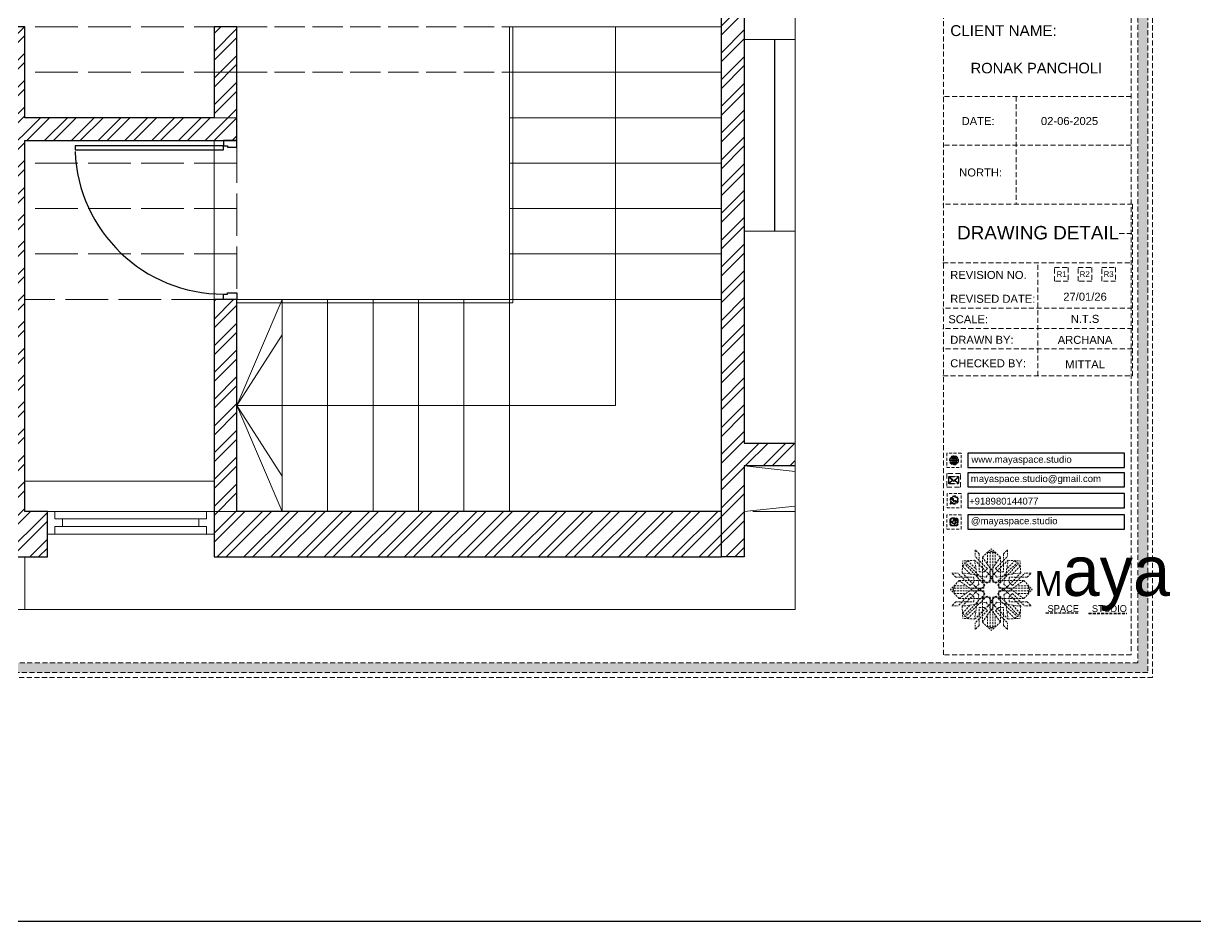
# Model space of a CAD drawing. Header units: millimetres. Extents: x 35877 to 3066687, y -650199 to -40525.
# Drawn here: x 147706.7 to 147938.9, y -179366.6 to -179188.7 of the extents above; entities that cross this region are included whole.
import ezdxf
from ezdxf.enums import TextEntityAlignment as Align

# ---------------------------------------------------------------- set-up
doc = ezdxf.new("R2010")
doc.units = ezdxf.units.MM
doc.header["$MEASUREMENT"] = 0
for name, pattern in [('ACAD_ISO02W100', [15, 12, -3]), ('ACAD_ISO04W100', [30, 24, -3, 0, -3]), ('DASHEDX2', [1.5, 1, -0.5])]:
    doc.linetypes.add(name, pattern=pattern)
for name, color, linetype in [('AR DOOR', 40, 'Continuous'), ('AR ELE-5', 134, 'Continuous'), ('AR HATCH-7', 7, 'Continuous')]:
    doc.layers.add(name, color=color, linetype=linetype)
for name, color, linetype, lineweight in [('dim05', 1, 'Continuous', 13), ('Dimension', 10, 'DASHEDX2', 20), ('FURNITURE', 32, 'Continuous', 9), ('GROUND FLOOR', 7, 'Continuous', 9), ('GROUND FLOOR  ( PLINE )', 251, 'Continuous', 30), ('GROUND FLOOR ( DW_RAIL )', 7, 'Continuous', 9), ('GROUND FLOOR ( STAIR )', 251, 'Continuous', 9), ('Labelling', 1, 'Continuous', 25), ('NAME PLATE', 7, 'Continuous', 25)]:
    doc.layers.add(name, color=color, linetype=linetype, lineweight=lineweight)
doc.styles.add('Arial', font='arial.ttf')
doc.styles.get("Standard").update_dxf_attribs({"font": 'arial.ttf', "height": 6})

# ---------------------------------------------------------------- blocks, each defined once
blk = doc.blocks.new('*U18')
for points in [[(0, 0), (0, 1120), (-30, 1120), (-30, 0)], [(40, 0), (0, 0), (0, -30), (-10, -30), (-10, -100), (40, -100)], [(-1160, 0), (-1120, 0), (-1120, -30), (-1110, -30), (-1110, -100), (-1160, -100)]]:
    blk.add_lwpolyline(points, close=True)
at = {"layer": 'AR ELE-5', "linetype": 'ByBlock', "ltscale": 15}
blk.add_arc((1.6, -0.7), 1121.6, 92.37301, 179.96526, dxfattribs=at)
blk = doc.blocks.new('FSFSF')
at = {"color": 42, "lineweight": 5, "true_color": 0xe0ac11}
for p, q in [((28600.03, 143.51), (28600.03, 140.16)), ((28602.15, 141.41), (28600.03, 143.51)), ((28603.86, 139.69), (28608.58, 144.08)), ((28607.9, 142.22), (28606.58, 142.22)), ((28606.58, 142.22), (28606.58, 135.84)), ((28607.9, 142.22), (28608.58, 142.85)), ((28607.9, 142.22), (28607.9, 126.58)), ((28613.31, 139.69), (28608.58, 144.08)), ((28609.27, 142.22), (28608.59, 142.85)), ((28609.27, 142.22), (28609.27, 126.58)), ((28609.27, 142.22), (28610.59, 142.22)), ((28610.59, 142.22), (28610.59, 135.84)), ((28615.02, 141.41), (28617.14, 143.51)), ((28617.14, 143.51), (28617.14, 140.16)), ((28593.19, 131.45), (28593.54, 137.71)), ((28593.39, 135), (28594.56, 136.12)), ((28599.8, 138.06), (28593.54, 137.71)), ((28595.12, 136.69), (28594.53, 136.69)), ((28594.56, 136.12), (28594.56, 136.71)), ((28605.17, 124.98), (28594.56, 136.12)), ((28596.24, 137.86), (28595.12, 136.69)), ((28606.27, 126.08), (28595.12, 136.69)), ((28596.24, 137.86), (28600.47, 133.65)), ((28601.03, 130), (28599.8, 138.06)), ((28599.8, 138.05), (28608.58, 129.56)), ((28606.47, 133.76), (28600.03, 140.16)), ((28602.15, 141.41), (28602.15, 131.95)), ((28603.86, 126.58), (28603.86, 139.69)), ((28603.86, 139.69), (28608.58, 133.02)), ((28613.31, 139.69), (28608.59, 133.02)), ((28617.37, 138.05), (28608.59, 129.56)), ((28610.7, 133.76), (28617.14, 140.16)), ((28610.9, 126.08), (28622.05, 136.69)), ((28612.02, 124.98), (28622.62, 136.12)), ((28613.31, 126.58), (28613.31, 139.69)), ((28615.02, 141.41), (28615.02, 131.95)), ((28616.14, 130), (28617.37, 138.06)), ((28620.93, 137.86), (28616.7, 133.65)), ((28617.37, 138.06), (28623.63, 137.71)), ((28620.93, 137.86), (28622.05, 136.69)), ((28622.05, 136.69), (28622.64, 136.69)), ((28622.62, 136.12), (28622.62, 136.71)), ((28623.8, 135), (28622.62, 136.12)), ((28624, 131.45), (28623.65, 137.71)), ((28587.73, 131.22), (28591.08, 131.22)), ((28589.84, 129.1), (28587.73, 131.22)), ((28597.49, 124.78), (28591.08, 131.22)), ((28593.19, 131.45), (28601.69, 122.67)), ((28601.25, 130.22), (28593.19, 131.45)), ((28593.39, 135), (28597.6, 130.78)), ((28605.86, 129.18), (28601.03, 130)), ((28602.07, 125.39), (28601.25, 130.22)), ((28604.75, 131.95), (28602.15, 131.95)), ((28606.47, 133.76), (28604.75, 131.95)), ((28605.86, 129.18), (28608.58, 133.02)), ((28607.9, 128.92), (28608.58, 129.56)), ((28611.31, 129.18), (28608.59, 133.02)), ((28609.27, 128.92), (28608.59, 129.56)), ((28610.7, 133.76), (28612.42, 131.95)), ((28611.31, 129.18), (28616.14, 130)), ((28612.42, 131.95), (28615.02, 131.95)), ((28615.12, 125.39), (28615.94, 130.22)), ((28623.99, 131.45), (28615.5, 122.67)), ((28615.94, 130.22), (28624, 131.45)), ((28623.8, 135), (28619.59, 130.78)), ((28619.7, 124.78), (28626.1, 131.22)), ((28629.45, 131.22), (28626.1, 131.22)), ((28627.34, 129.1), (28629.45, 131.22)), ((28591.56, 127.39), (28587.17, 122.66)), ((28589.03, 123.35), (28588.4, 122.67)), ((28589.03, 123.35), (28589.03, 124.67)), ((28589.03, 124.67), (28595.4, 124.67)), ((28589.03, 123.35), (28604.66, 123.35)), ((28589.84, 129.1), (28599.29, 129.1)), ((28604.66, 127.39), (28591.56, 127.39)), ((28591.56, 127.39), (28598.23, 122.67)), ((28597.49, 124.78), (28599.29, 126.5)), ((28602.07, 125.39), (28598.23, 122.67)), ((28599.29, 126.5), (28599.29, 129.1)), ((28602.33, 123.35), (28601.69, 122.67)), ((28602.33, 123.35), (28602.97, 122.67)), ((28605.17, 124.98), (28602.97, 122.67)), ((28603.68, 126.54), (28603.68, 127.39)), ((28604.66, 126.54), (28603.68, 126.54)), ((28604.71, 127.57), (28603.86, 127.57)), ((28607.9, 126.58), (28603.86, 126.58)), ((28604.66, 123.35), (28604.66, 127.39)), ((28604.7, 126.58), (28604.71, 127.57)), ((28606.27, 126.08), (28608.58, 128.27)), ((28607.9, 128.92), (28608.58, 128.27)), ((28609.27, 128.92), (28608.59, 128.27)), ((28610.9, 126.08), (28608.59, 128.27)), ((28609.27, 126.58), (28613.31, 126.58)), ((28612.02, 124.98), (28614.21, 122.67)), ((28612.46, 126.58), (28612.46, 127.57)), ((28612.46, 127.57), (28613.31, 127.57)), ((28612.52, 123.35), (28612.52, 127.39)), ((28612.52, 127.39), (28625.63, 127.39)), ((28612.52, 126.54), (28613.51, 126.54)), ((28628.16, 123.35), (28612.52, 123.35)), ((28613.51, 126.54), (28613.51, 127.39)), ((28614.85, 123.35), (28614.21, 122.67)), ((28614.85, 123.35), (28615.5, 122.67)), ((28615.12, 125.39), (28618.96, 122.67)), ((28627.34, 129.1), (28617.89, 129.1)), ((28617.89, 126.5), (28617.89, 129.1)), ((28619.7, 124.78), (28617.89, 126.5)), ((28625.63, 127.39), (28618.96, 122.67)), ((28628.16, 124.67), (28621.78, 124.67)), ((28625.63, 127.39), (28630.02, 122.66)), ((28628.16, 123.35), (28628.16, 124.67)), ((28628.16, 123.35), (28628.78, 122.67)), ((28591.56, 117.94), (28587.17, 122.66)), ((28589.03, 121.98), (28588.4, 122.65)), ((28589.03, 121.98), (28604.66, 121.98)), ((28589.03, 121.98), (28589.03, 120.66)), ((28589.03, 120.66), (28595.4, 120.66)), ((28597.49, 120.54), (28591.08, 114.11)), ((28591.56, 117.94), (28598.23, 122.65)), ((28604.66, 117.94), (28591.56, 117.94)), ((28593.19, 113.88), (28601.69, 122.65)), ((28605.17, 120.35), (28594.56, 109.2)), ((28606.27, 119.15), (28595.12, 108.54)), ((28597.49, 120.54), (28599.29, 118.83)), ((28602.07, 119.94), (28598.23, 122.65)), ((28599.29, 118.83), (28599.29, 116.23)), ((28602.07, 119.94), (28601.25, 115.1)), ((28602.33, 121.98), (28601.69, 122.65)), ((28602.33, 121.98), (28602.97, 122.65)), ((28605.17, 120.35), (28602.97, 122.65)), ((28604.66, 118.78), (28603.68, 118.78)), ((28603.68, 118.78), (28603.68, 117.94)), ((28607.9, 118.65), (28603.86, 118.65)), ((28603.86, 118.65), (28603.86, 105.54)), ((28604.71, 117.66), (28603.86, 117.66)), ((28604.66, 121.98), (28604.66, 117.94)), ((28604.7, 118.65), (28604.71, 117.66)), ((28606.27, 119.15), (28608.58, 116.96)), ((28607.9, 103.01), (28607.9, 118.65)), ((28610.9, 119.15), (28608.59, 116.96)), ((28609.27, 118.65), (28613.31, 118.65)), ((28609.27, 103.01), (28609.27, 118.65)), ((28610.9, 119.15), (28622.05, 108.54)), ((28612.02, 120.35), (28614.21, 122.65)), ((28612.02, 120.35), (28622.62, 109.2)), ((28612.46, 118.65), (28612.46, 117.66)), ((28612.46, 117.66), (28613.31, 117.66)), ((28612.52, 121.98), (28612.52, 117.94)), ((28628.16, 121.98), (28612.52, 121.98)), ((28612.52, 118.78), (28613.51, 118.78)), ((28612.52, 117.94), (28625.63, 117.94)), ((28613.31, 118.65), (28613.31, 105.54)), ((28613.51, 118.78), (28613.51, 117.94)), ((28614.85, 121.98), (28614.21, 122.65)), ((28614.85, 121.98), (28615.5, 122.65)), ((28615.12, 119.94), (28618.96, 122.65)), ((28615.12, 119.94), (28615.94, 115.1)), ((28623.99, 113.88), (28615.5, 122.65)), ((28619.7, 120.54), (28617.89, 118.83)), ((28617.89, 118.83), (28617.89, 116.23)), ((28625.63, 117.94), (28618.96, 122.65)), ((28619.7, 120.54), (28626.1, 114.11)), ((28628.16, 120.66), (28621.78, 120.66)), ((28625.63, 117.94), (28630.02, 122.66)), ((28628.16, 121.98), (28628.78, 122.65)), ((28628.16, 121.98), (28628.16, 120.66)), ((28589.84, 116.23), (28587.73, 114.11)), ((28587.73, 114.11), (28591.08, 114.11)), ((28589.84, 116.23), (28599.29, 116.23)), ((28601.25, 115.1), (28593.19, 113.87)), ((28593.19, 113.87), (28593.54, 107.62)), ((28593.39, 110.32), (28597.6, 114.55)), ((28596.24, 107.37), (28600.47, 111.58)), ((28599.8, 107.17), (28608.58, 115.67)), ((28601.03, 115.23), (28599.8, 107.17)), ((28606.47, 111.47), (28600.03, 105.07)), ((28605.86, 116.05), (28601.03, 115.23)), ((28602.15, 103.82), (28602.15, 113.27)), ((28604.75, 113.27), (28602.15, 113.27)), ((28603.86, 105.54), (28608.58, 112.21)), ((28606.47, 111.47), (28604.75, 113.27)), ((28605.86, 116.05), (28608.58, 112.21)), ((28607.9, 116.31), (28608.58, 116.96)), ((28607.9, 116.31), (28608.58, 115.67)), ((28609.27, 116.31), (28608.59, 116.96)), ((28609.27, 116.31), (28608.59, 115.67)), ((28611.31, 116.05), (28608.59, 112.21)), ((28617.37, 107.17), (28608.59, 115.67)), ((28613.31, 105.54), (28608.59, 112.21)), ((28610.7, 111.47), (28612.42, 113.27)), ((28610.7, 111.47), (28617.14, 105.07)), ((28611.31, 116.05), (28616.14, 115.23)), ((28612.42, 113.27), (28615.02, 113.27)), ((28615.02, 103.82), (28615.02, 113.27)), ((28615.94, 115.1), (28624, 113.87)), ((28616.14, 115.23), (28617.37, 107.17)), ((28620.93, 107.37), (28616.7, 111.58)), ((28627.34, 116.23), (28617.89, 116.23)), ((28623.8, 110.32), (28619.59, 114.55)), ((28624, 113.87), (28623.65, 107.62)), ((28629.45, 114.11), (28626.1, 114.11)), ((28627.34, 116.23), (28629.45, 114.11)), ((28593.39, 110.32), (28594.56, 109.2)), ((28599.8, 107.17), (28593.54, 107.52)), ((28595.12, 108.54), (28594.53, 108.54)), ((28594.56, 109.2), (28594.56, 108.61)), ((28596.24, 107.37), (28595.12, 108.54)), ((28600.03, 101.71), (28600.03, 105.07)), ((28603.86, 105.54), (28608.58, 101.15)), ((28606.58, 103.01), (28606.58, 109.38)), ((28613.31, 105.54), (28608.58, 101.15)), ((28610.59, 103.01), (28610.59, 109.38)), ((28617.14, 101.71), (28617.14, 105.07)), ((28617.37, 107.17), (28623.63, 107.52)), ((28620.93, 107.37), (28622.05, 108.54)), ((28622.05, 108.54), (28622.64, 108.54)), ((28623.8, 110.32), (28622.62, 109.2)), ((28622.62, 109.2), (28622.62, 108.61)), ((28602.15, 103.82), (28600.03, 101.71)), ((28607.9, 103.01), (28606.58, 103.01)), ((28607.9, 103.01), (28608.58, 102.38)), ((28609.27, 103.01), (28608.59, 102.38)), ((28609.27, 103.01), (28610.59, 103.01)), ((28615.02, 103.82), (28617.14, 101.71))]:
    blk.add_line(p, q, dxfattribs=at)
blk = doc.blocks.new('hgwg')
at = {"layer": 'Dimension', "true_color": 0xd39e00}
h = blk.add_hatch(color=42, dxfattribs=at)
h.dxf.hatch_style = 1
h.paths.add_polyline_path([(27505.71, 45.05), (27494.27, 45.05), (27494.27, 44.9), (27505.71, 44.9)])
h = blk.add_hatch(color=42, dxfattribs=at)
h.dxf.hatch_style = 1
h.paths.add_polyline_path([(27523.3, 44.9), (27509.68, 44.9), (27509.68, 44.75), (27523.3, 44.75)])
at = {"layer": 'Dimension', "color": 42, "true_color": 0xd39e00}
for p, q in [((27494.27, 45.05), (27505.71, 45.05)), ((27494.27, 44.9), (27494.27, 45.05)), ((27494.27, 44.9), (27505.71, 44.9)), ((27505.71, 45.05), (27505.71, 44.9)), ((27509.68, 44.9), (27523.3, 44.9)), ((27509.68, 44.9), (27509.68, 44.75)), ((27509.68, 44.75), (27523.3, 44.75)), ((27523.3, 44.75), (27523.3, 44.9))]:
    blk.add_line(p, q, dxfattribs=at)
at = {"layer": 'Dimension', "color": 42, "true_color": 0xd39e00, "attachment_point": 1}
for s, width, insert, char_height in [('{\\fCinzel|b0|i0|c0|p2;\\H1.5x;M\\fAmsterdam One|b0|i0|c0|p2;\\H2x;aya}', 85.3277, (27490.17, 69.17), 6), ('{\\fCinzel|b0|i0|c0|p0;SPACE     STUDIO}', 66.129, (27494.83, 47.86), 2.5)]:
    blk.add_mtext_dynamic_manual_height_columns(s, width=width, gutter_width=30, heights=[0], dxfattribs=dict(at, insert=insert, char_height=char_height))
blk = doc.blocks.new('aggerg')
at = {"layer": 'Dimension', "color": 42, "true_color": 0xd39e00}
blk.add_lwpolyline([(-1.41, 1.41), (1.41, 1.41), (1.41, -1.41), (-1.41, -1.41)], close=True, dxfattribs=at)
at = {"layer": 'NAME PLATE', "lineweight": 0, "insert": (-0.03, 0.62), "char_height": 1.151, "width": 2.2458, "attachment_point": 2, "style": 'Arial'}
blk.add_mtext('R3', dxfattribs=at)
blk = doc.blocks.new('QEGW4TG')
at = {"layer": 'Dimension', "true_color": 0x000000}
h = blk.add_hatch(color=18, dxfattribs=at)
h.dxf.hatch_style = 1
h.paths.add_polyline_path([(2.69, 1.93, 0.170513), (2.95, 1.97, 0.190337), (3.11, 2.18, 0.316231), (3.07, 2.28), (2.79, 2.37, 0.273721), (2.69, 2.34, 0.040749), (2.63, 2.27, -0.441282), (2.53, 2.25, -0.11828), (2.06, 2.64, -0.441282), (2.07, 2.74, 0.040749), (2.13, 2.81, 0.290083), (2.14, 2.92), (2.01, 3.18, 0.316231), (1.91, 3.2, 0.190337), (1.73, 3, 0.170513), (1.72, 2.74, 0.252784)], flags=0)
h.paths.add_polyline_path([(1.19, 1.98), (1.03, 1.3, 0.550912), (1.11, 1.23), (1.75, 1.39, 6.344125)])
h.paths.add_polyline_path([(1.81, 1.7), (1.4, 1.6), (1.5, 2.03, -9.071339)], flags=16)
h.paths.add_polyline_path([(3.11, 2.16, -0.17811), (2.95, 1.97, -0.170513), (2.69, 1.93, -0.252784), (1.72, 2.74, -0.170513), (1.73, 3, -0.17811), (1.89, 3.19, -0.370089), (2.01, 3.18), (2.14, 2.92, -0.307185), (2.13, 2.8, -0.041087), (2.06, 2.73, 0.321676), (2.05, 2.65, 0.126524), (2.55, 2.24, 0.312216), (2.62, 2.26, -0.041087), (2.68, 2.34, -0.290673), (2.79, 2.37), (3.07, 2.28, -0.370089)], flags=0)
h = blk.add_hatch(color=18, dxfattribs=at)
h.dxf.hatch_style = 1
h.paths.add_polyline_path([(2.79, 2.37, 0.273721), (2.69, 2.34, 0.040749), (2.63, 2.27, -0.441282), (2.53, 2.25, -0.11828), (2.06, 2.64, -0.441282), (2.07, 2.74, 0.040749), (2.13, 2.81, 0.290083), (2.14, 2.92), (2.01, 3.18, 0.316231), (1.91, 3.2, 0.190337), (1.73, 3, 0.170513), (1.72, 2.74, 0.252784), (2.69, 1.93, 0.170513), (2.95, 1.97, 0.190337), (3.11, 2.18, 0.316231), (3.07, 2.28)])
for p, q in [((1.19, 1.98), (1.03, 1.3)), ((1.1, 1.23), (1.75, 1.39)), ((1.5, 2.03), (1.4, 1.6)), ((1.4, 1.6), (1.81, 1.7)), ((2.01, 3.18), (2.14, 2.92)), ((3.07, 2.28), (2.8, 2.36))]:
    blk.add_line(p, q)
blk.add_lwpolyline([(0, 0), (4.68, 0), (4.68, 4.68), (0, 4.68)], close=True)
for centre, radius, start, end in [((2.39, 2.56), 1.34, 241.4727, 205.6422), ((1.09, 1.29), 0.0598, 164.8483, 282.1458), ((2.39, 2.56), 1.04, 235.9962, 210.8333), ((2.09, 2.87), 0.39, 159.7007, 198.4072), ((2.96, 3.23), 1.33, 201.4218, 258.1669), ((2.07, 2.87), 0.364, 118.9685, 159.3648), ((1.94, 3.12), 0.0896, 41.8985, 123.1344), ((2.11, 2.68), 0.066, 135.9932, 224.8892), ((1.67, 3.16), 0.586, 312.4617, 321.8728), ((3.12, 3.42), 1.31, 216.5455, 243.5279), ((2.05, 2.87), 0.104, 320.3924, 28.6971), ((2.57, 2.3), 0.066, 234.2482, 323.1441), ((3.11, 1.94), 0.586, 137.2645, 146.6756), ((2.76, 2.27), 0.104, 70.4402, 138.745), ((2.75, 2.31), 0.39, 260.7301, 299.4366), ((2.76, 2.29), 0.364, 299.7725, 340.1688), ((3.03, 2.2), 0.0896, 336.0029, 57.2388)]:
    blk.add_arc(centre, radius, start, end)
blk = doc.blocks.new('ASGERG')
at = {"layer": 'Dimension', "true_color": 0x000000}
h = blk.add_hatch(color=18, dxfattribs=at)
h.dxf.hatch_style = 1
h.paths.add_polyline_path([(0.99, 1.7, 0.353872), (1.69, 1.03), (2.96, 1.03, 0.353872), (3.66, 1.7), (3.66, 2.99, 0.353872), (2.96, 3.67), (1.69, 3.67, 0.353872), (0.99, 2.99)])
h.paths.add_polyline_path([(1.27, 2.97, -0.353872), (1.72, 3.4), (2.94, 3.4, -0.353872), (3.38, 2.97), (3.38, 1.72, -0.353872), (2.94, 1.3), (1.72, 1.3, -0.353872), (1.27, 1.72)], flags=16)
h.paths.add_polyline_path([(3.02, 2.35, -1), (1.64, 2.35, -1)], flags=0)
h.paths.add_polyline_path([(2.74, 2.35, -1), (1.92, 2.35, -1)], flags=0)
h.paths.add_polyline_path([(2.86, 3.02, -1), (3.19, 3.02, -1)], flags=0)
h.paths.add_polyline_path([(1.64, 2.35, 1), (3.02, 2.35, 1)], flags=0)
h = blk.add_hatch(color=18, dxfattribs=at)
h.dxf.hatch_style = 1
h.paths.add_polyline_path([(1.64, 2.35, 1), (3.02, 2.35, 1)])
h.paths.add_polyline_path([(2.74, 2.35, -1), (1.92, 2.35, -1)], flags=16)
h = blk.add_hatch(color=18, dxfattribs=at)
h.dxf.hatch_style = 1
h.paths.add_polyline_path([(3.19, 3.02, 1), (2.86, 3.02, 1)])
for p, q in [((0.99, 2.99), (0.99, 1.7)), ((1.27, 2.97), (1.27, 1.72)), ((1.69, 3.67), (2.96, 3.67)), ((1.69, 1.03), (2.96, 1.03)), ((2.94, 3.4), (1.72, 3.4)), ((2.94, 1.3), (1.72, 1.3)), ((3.38, 2.97), (3.38, 1.72)), ((3.66, 2.99), (3.66, 1.7))]:
    blk.add_line(p, q)
blk.add_lwpolyline([(0, 0), (4.68, 0), (4.68, 4.68), (0, 4.68)], close=True)
for centre, radius in [((2.33, 2.35), 0.694), ((2.33, 2.35), 0.414), ((3.02, 3.02), 0.168)]:
    blk.add_circle(centre, radius)
for centre, radius, start, end in [((1.76, 2.89), 0.778, 94.8631, 172.8127), ((1.76, 1.8), 0.778, 187.1873, 265.1369), ((1.76, 2.91), 0.491, 94.8631, 172.8127), ((1.76, 1.78), 0.491, 187.1873, 265.1369), ((2.9, 2.91), 0.491, 7.1873, 85.1369), ((2.9, 1.78), 0.491, 274.8631, 352.8127), ((2.89, 2.89), 0.778, 7.1873, 85.1369), ((2.89, 1.8), 0.778, 274.8631, 352.8127)]:
    blk.add_arc(centre, radius, start, end)
blk = doc.blocks.new('DTGWEGEARG')
at = {"layer": 'Dimension', "true_color": 0x000000}
h = blk.add_hatch(color=18, dxfattribs=at)
h.dxf.hatch_style = 1
h.paths.add_polyline_path([(3.83, 2.34, 1), (0.85, 2.34, 1)])
h.paths.add_polyline_path([(2.51, 1.01, 0.105795), (2.96, 1.58, -0.055205), (3.3, 1.41, -0.169822)], flags=16)
h.paths.add_polyline_path([(2.41, 1.12), (2.41, 1.69, -0.058279), (2.81, 1.63, -0.103353)], flags=16)
h.paths.add_polyline_path([(2.26, 1.13, -0.101741), (1.87, 1.63, -0.057171), (2.26, 1.69)], flags=16)
h.paths.add_polyline_path([(2.17, 1.01, -0.169822), (1.38, 1.41, -0.055205), (1.72, 1.58, 0.105795)], flags=16)
h.paths.add_polyline_path([(3.02, 1.72, 0.081336), (3.13, 2.27), (3.68, 2.27, -0.152069), (3.4, 1.52, 0.05687)], flags=16)
h.paths.add_polyline_path([(2.87, 1.77, 0.061945), (2.41, 1.84), (2.41, 2.27), (2.98, 2.27, -0.081344)], flags=16)
h.paths.add_polyline_path([(2.26, 1.84, 0.060923), (1.8, 1.77, -0.081344), (1.7, 2.27), (2.26, 2.27)], flags=16)
h.paths.add_polyline_path([(1.66, 1.72, 0.05687), (1.28, 1.52, -0.152069), (1, 2.27), (1.55, 2.27, 0.081336)], flags=16)
h.paths.add_polyline_path([(2.41, 2.42), (2.41, 2.83, 0.061945), (2.87, 2.91, -0.080009), (2.98, 2.42)], flags=16)
h.paths.add_polyline_path([(3.13, 2.42, 0.080116), (3.02, 2.96, 0.05687), (3.4, 3.16, 0.028258), (3.3, 3.27, -0.055205), (2.96, 3.1, 0.105795), (2.51, 3.67, -0.36029), (3.68, 2.42)], flags=16)
h.paths.add_polyline_path([(2.26, 2.42), (1.7, 2.42, -0.080009), (1.8, 2.91, 0.060923), (2.26, 2.84)], flags=16)
h.paths.add_polyline_path([(1.55, 2.42), (1, 2.42, -0.150466), (1.28, 3.16, 0.05687), (1.66, 2.96, 0.080116)], flags=16)
h.paths.add_polyline_path([(2.41, 2.98), (2.41, 3.56, -0.103353), (2.81, 3.05, -0.058279)], flags=16)
h.paths.add_polyline_path([(2.26, 2.99, -0.057171), (1.87, 3.05, -0.101741), (2.26, 3.55)], flags=16)
h.paths.add_polyline_path([(1.72, 3.1, -0.055205), (1.38, 3.27, -0.169822), (2.17, 3.67, 0.105795)], flags=16)
blk.add_lwpolyline([(0, 0), (4.68, 0), (4.68, 4.68), (0, 4.68)], close=True)
at = {"layer": 'Dimension', "color": 18, "true_color": 0x000000}
for p, q in [((1, 2.42), (1.55, 2.42)), ((1, 2.27), (1.55, 2.27)), ((1.7, 2.42), (2.26, 2.42)), ((1.7, 2.27), (2.26, 2.27)), ((2.26, 3.55), (2.26, 2.99)), ((2.26, 2.84), (2.26, 2.42)), ((2.26, 2.27), (2.26, 1.84)), ((2.26, 1.69), (2.26, 1.13)), ((2.41, 3.56), (2.41, 2.98)), ((2.41, 2.83), (2.41, 2.42)), ((2.41, 2.42), (2.98, 2.42)), ((2.41, 2.27), (2.98, 2.27)), ((2.41, 2.27), (2.41, 1.84)), ((2.41, 1.69), (2.41, 1.12)), ((3.13, 2.42), (3.68, 2.42)), ((3.13, 2.27), (3.68, 2.27))]:
    blk.add_line(p, q, dxfattribs=at)
blk.add_circle((2.34, 2.34), 1.49, dxfattribs=at)
for centre, radius, start, end in [((2.34, 2.34), 1.34, 142.3819, 176.6093), ((2.34, 2.34), 1.34, 183.0315, 217.6181), ((2.34, 4.74), 1.9, 236.1399, 249.1595), ((2.34, -0.06), 1.9, 110.8405, 123.8601), ((2.34, 2.34), 1.34, 97.3549, 135.9073), ((2.34, 4.74), 1.75, 236.7417, 249.3811), ((2.34, -0.06), 1.75, 110.6189, 123.2583), ((2.34, 2.34), 1.34, 224.0927, 262.6451), ((3.28, 2.34), 1.73, 159.0567, 177.3789), ((3.28, 2.34), 1.73, 182.3435, 200.9433), ((3.28, 2.34), 1.58, 158.8325, 177.1302), ((3.28, 2.34), 1.58, 182.5658, 201.1675), ((3.28, 2.34), 1.73, 129.9301, 154.0867), ((3.28, 2.34), 1.73, 205.9133, 230.0699), ((2.34, 4.74), 1.9, 253.6799, 267.6253), ((2.34, -0.06), 1.9, 92.3747, 106.3201), ((3.28, 2.34), 1.58, 130.1073, 153.3446), ((2.34, 4.74), 1.75, 254.3336, 267.422), ((2.34, -0.06), 1.75, 92.578, 105.6664), ((3.28, 2.34), 1.58, 206.6554, 229.8927), ((1.4, 2.34), 1.58, 26.6554, 50.2584), ((2.34, 4.74), 1.75, 272.3248, 285.6664), ((2.34, 4.74), 1.9, 272.1415, 286.3201), ((2.34, -0.06), 1.9, 73.6799, 87.8585), ((2.34, -0.06), 1.75, 74.3336, 87.6752), ((1.4, 2.34), 1.58, 309.7416, 333.3446), ((2.34, 2.34), 1.34, 3.3907, 82.6451), ((1.4, 2.34), 1.73, 25.9133, 50.0699), ((1.4, 2.34), 1.73, 309.9301, 334.0867), ((2.34, 2.34), 1.34, 277.3549, 315.9073), ((1.4, 2.34), 1.58, 2.8698, 21.1675), ((1.4, 2.34), 1.58, 338.8325, 357.4342), ((2.34, 4.74), 1.75, 290.6189, 303.2583), ((2.34, -0.06), 1.75, 56.7417, 69.3811), ((2.34, 4.74), 1.9, 290.8405, 303.8601), ((1.4, 2.34), 1.73, 2.6211, 20.9433), ((1.4, 2.34), 1.73, 339.0567, 357.6565), ((2.34, -0.06), 1.9, 56.1399, 69.1595), ((2.34, 2.34), 1.34, 322.3819, 356.9685)]:
    blk.add_arc(centre, radius, start, end, dxfattribs=at)

msp = doc.modelspace()

# ---------------------------------------------------------------- hatches: boundary and pattern name
at = {"layer": 'AR HATCH-7', "lineweight": 0, "true_color": 0x939598, "transparency": 33554687}
h = msp.add_hatch(dxfattribs=at)
h.set_pattern_fill('ANSI32', color=252, scale=10)
h.set_pattern_definition([(45, (-119.774, 1284.8524), (-2.65165043, 2.65165043), []), (45, (-118.006, 1284.8524), (-2.65165043, 2.65165043), [])])
h.paths.add_polyline_path([(147844.939, -179285.346), (147748.939, -179285.346), (147744.439, -179285.346), (147744.439, -179289.846), (147744.439, -179294.346), (147844.939, -179294.346)])
h.paths.add_polyline_path([(147748.939, -179243.346), (147746.314, -179243.346), (147744.439, -179243.346), (147744.439, -179285.346), (147748.939, -179285.346)], flags=17)
h.paths.add_polyline_path([(147849.439, -179148.846), (147844.939, -179148.846), (147844.939, -179294.346), (147849.439, -179294.346), (147849.439, -179276.346), (147859.582, -179276.346), (147859.582, -179271.846), (147849.439, -179271.846)])
h.paths.add_polyline_path([(147808.901, -179141.413), (147808.901, -179139.846), (147760.401, -179139.846), (147760.401, -179144.346), (147806.939, -179144.346), (147808.901, -179144.349)])
h.paths.add_polyline_path([(147788.939, -179128.857), (147784.439, -179128.857), (147784.439, -179139.846), (147788.939, -179139.846)])
h.paths.add_polyline_path([(147702.439, -179189.346), (147702.439, -179205.346), (147702.439, -179285.346), (147697.439, -179285.346), (147684.216, -179285.346), (147684.216, -179294.346), (147706.939, -179294.346), (147711.439, -179294.346), (147711.439, -179285.346), (147706.939, -179285.346), (147706.939, -179211.846), (147748.939, -179211.846), (147748.939, -179207.346), (147706.939, -179207.346), (147706.939, -179189.346)])
h.paths.add_polyline_path([(147748.939, -179198.346), (147744.439, -179198.346), (147744.439, -179207.346), (147748.939, -179207.346)], flags=17)
h.paths.add_polyline_path([(147748.939, -179189.346), (147744.439, -179189.346), (147744.439, -179198.346), (147748.939, -179198.346)], flags=17)
at = {"layer": 'Dimension', "true_color": 0xd39e00, "transparency": 33554687}
h = msp.add_hatch(color=42, dxfattribs=at)
h.paths.add_polyline_path([(147652.682, -179317.283), (147929.387, -179317.283), (147929.387, -179122.517), (147652.682, -179122.517)])
h.paths.add_polyline_path([(147654.624, -179315.341), (147927.445, -179315.341), (147927.445, -179124.459), (147654.624, -179124.459)], flags=16)
at = {"layer": 'Dimension', "true_color": 0x000000, "transparency": 33554687}
h = msp.add_hatch(color=18, dxfattribs=at)
h.dxf.hatch_style = 1
h.paths.add_polyline_path([(147891.774, -179279.867, 0.4142136), (147891.98, -179279.661), (147891.98, -179278.63, 0.4142136), (147891.774, -179278.424), (147890.135, -179278.424, 0.4142136), (147889.929, -179278.63), (147889.929, -179279.661, 0.4142136), (147890.135, -179279.867)])
h.paths.add_polyline_path([(147891.107, -179279.246), (147891.865, -179279.752, -0.1989124), (147891.774, -179279.79), (147890.135, -179279.79, -0.1989124), (147890.044, -179279.752), (147890.802, -179279.246), (147890.955, -179279.388)], flags=16)
h.paths.add_polyline_path([(147890.955, -179279.282), (147890.121, -179278.502, -0.0287833), (147890.135, -179278.501), (147891.774, -179278.501, -0.0287833), (147891.788, -179278.502)], flags=16)
h.paths.add_polyline_path([(147891.165, -179279.191), (147891.863, -179278.537, -0.2024819), (147891.902, -179278.63), (147891.902, -179279.661, -0.043076), (147891.901, -179279.683)], flags=16)
h.paths.add_polyline_path([(147890.744, -179279.191), (147890.009, -179279.683, -0.043076), (147890.007, -179279.661), (147890.007, -179278.63, -0.2024819), (147890.046, -179278.537)], flags=16)

# ---------------------------------------------------------------- linework, layer by layer
at = {"color": 18, "true_color": 0x000000, "transparency": 33554687, "elevation": 0.119}
for points in [[(147893.764, -179276.637), (147924.768, -179276.637), (147924.768, -179273.804), (147893.764, -179273.804)], [(147893.764, -179280.505), (147924.768, -179280.505), (147924.768, -179277.671), (147893.764, -179277.671)], [(147893.778, -179284.631), (147924.768, -179284.631), (147924.768, -179281.797), (147893.778, -179281.797)], [(147893.764, -179288.855), (147924.768, -179288.855), (147924.768, -179286.021), (147893.764, -179286.021)]]:
    msp.add_lwpolyline(points, close=True, dxfattribs=at)
at = {"layer": 'dim05', "color": 18, "lineweight": 0, "true_color": 0x000000, "elevation": 0.119}
msp.add_lwpolyline([(147684.216, -179128.857), (147859.582, -179128.857), (147859.582, -179304.763), (147684.216, -179304.763)], close=True, dxfattribs=at)
at = {"layer": 'Dimension', "color": 42, "true_color": 0xd39e00, "transparency": 33554687}
for p, q in [((147926.131, -179203.134, 0.119), (147888.95, -179203.134, 0.119)), ((147903.335, -179203.134, 0.119), (147903.335, -179224.479, 0.119)), ((147926.131, -179212.796, 0.119), (147888.95, -179212.796, 0.119)), ((147926.356, -179224.479, 0.119), (147888.835, -179224.479, 0.119)), ((147926.356, -179224.479, 0.119), (147926.356, -179258.464, 0.119)), ((147923.768, -179230.305, 0.119), (147926.356, -179230.305, 0.119)), ((147888.835, -179236.131, 0.119), (147926.356, -179236.131, 0.119)), ((147907.595, -179258.464, 0.119), (147907.595, -179236.131, 0.119)), ((147926.356, -179245.064, 0.119), (147888.835, -179245.064, 0.119)), ((147926.356, -179249.087, 0.119), (147888.835, -179249.087, 0.119)), ((147926.356, -179253.111, 0.119), (147888.835, -179253.111, 0.119)), ((147888.835, -179258.464, 0.119), (147926.356, -179258.464, 0.119))]:
    msp.add_line(p, q, dxfattribs=at)
at = {"layer": 'Dimension', "color": 18, "true_color": 0x000000, "transparency": 33554687}
for p, q in [((147890.046, -179278.537, 0.119), (147890.744, -179279.191, 0.119)), ((147890.121, -179278.502, 0.119), (147890.955, -179279.282, 0.119)), ((147890.135, -179278.424, 0.119), (147891.774, -179278.424, 0.119)), ((147890.135, -179278.501, 0.119), (147891.774, -179278.501, 0.119)), ((147890.955, -179279.282, 0.119), (147891.788, -179278.502, 0.119)), ((147891.165, -179279.191, 0.119), (147891.863, -179278.537, 0.119)), ((147889.929, -179278.63, 0.119), (147889.929, -179279.661, 0.119)), ((147890.007, -179278.63, 0.119), (147890.007, -179279.661, 0.119)), ((147890.009, -179279.683, 0.119), (147890.744, -179279.191, 0.119)), ((147890.044, -179279.752, 0.119), (147890.802, -179279.246, 0.119)), ((147890.135, -179279.79, 0.119), (147891.774, -179279.79, 0.119)), ((147890.135, -179279.867, 0.119), (147891.774, -179279.867, 0.119)), ((147890.802, -179279.246, 0.119), (147890.955, -179279.388, 0.119)), ((147890.955, -179279.388, 0.119), (147891.107, -179279.246, 0.119)), ((147891.865, -179279.752, 0.119), (147891.107, -179279.246, 0.119)), ((147891.901, -179279.683, 0.119), (147891.165, -179279.191, 0.119)), ((147891.902, -179278.63, 0.119), (147891.902, -179279.661, 0.119)), ((147891.98, -179278.63, 0.119), (147891.98, -179279.661, 0.119))]:
    msp.add_line(p, q, dxfattribs=at)
at = {"layer": 'Dimension', "color": 42, "true_color": 0xd39e00, "transparency": 33554687, "elevation": 0.119}
for points in [[(147651.711, -179121.546), (147930.358, -179121.546), (147930.358, -179318.254), (147651.711, -179318.254)], [(147652.682, -179122.517), (147929.387, -179122.517), (147929.387, -179317.283), (147652.682, -179317.283)], [(147654.624, -179124.459), (147927.445, -179124.459), (147927.445, -179315.341), (147654.624, -179315.341)], [(147888.95, -179313.743), (147888.95, -179126.057), (147926.131, -179126.057), (147926.131, -179313.743)], [(147910.917, -179236.995), (147913.655, -179236.995), (147913.655, -179239.733), (147910.917, -179239.733)], [(147915.607, -179236.995), (147918.345, -179236.995), (147918.345, -179239.733), (147915.607, -179239.733)]]:
    msp.add_lwpolyline(points, close=True, dxfattribs=at)
at = {"layer": 'Dimension', "transparency": 33554687, "elevation": 0.119}
msp.add_lwpolyline([(147889.606, -179280.526), (147892.301, -179280.526), (147892.301, -179277.832), (147889.606, -179277.832)], close=True, dxfattribs=at)
at = {"layer": 'Dimension', "color": 18, "true_color": 0x000000, "transparency": 33554687}
for centre, radius, start, end in [((147890.135, -179278.63, 0.119), 0.206, 90, 180), ((147890.135, -179278.63, 0.119), 0.129, 134.21354, 180), ((147890.135, -179278.63, 0.119), 0.129, 90, 96.59481), ((147891.774, -179278.63, 0.119), 0.206, 0, 90), ((147891.774, -179278.63, 0.119), 0.129, 83.40519, 90), ((147891.774, -179278.63, 0.119), 0.129, 0, 45.78646), ((147890.135, -179279.661, 0.119), 0.206, 180, 270), ((147890.135, -179279.661, 0.119), 0.129, 180, 189.86619), ((147890.135, -179279.661, 0.119), 0.129, 224.99995, 270), ((147891.774, -179279.661, 0.119), 0.206, 270, 0), ((147891.774, -179279.661, 0.119), 0.129, 270, 315.00005), ((147891.774, -179279.661, 0.119), 0.129, 350.13381, 0)]:
    msp.add_arc(centre, radius, start, end, dxfattribs=at)
at = {"layer": 'FURNITURE', "color": 3, "lineweight": 30, "transparency": 33554687}
msp.add_lwpolyline([(147302.371, -178889.62), (148535.999, -178889.62), (148535.999, -179366.596), (147302.371, -179366.596)], close=True, dxfattribs=at)
at = {"layer": 'GROUND FLOOR'}
for p, q in [((147844.939, -179139.846, 0.119), (147844.939, -179294.346, 0.119)), ((147849.439, -179148.846, 0.119), (147849.439, -179271.846, 0.119)), ((147744.439, -179207.346, 0.119), (147744.439, -179189.346, 0.119)), ((147748.939, -179211.846, 0.119), (147748.939, -179189.346, 0.119)), ((147849.439, -179191.846, 0.119), (147859.582, -179191.846, 0.119)), ((147744.439, -179294.346, 0.119), (147744.439, -179211.846, 0.119)), ((147849.439, -179229.846, 0.119), (147859.582, -179229.846, 0.119)), ((147748.939, -179285.346, 0.119), (147748.939, -179243.346, 0.119)), ((147849.439, -179276.346, 0.119), (147849.439, -179294.346, 0.119)), ((147844.939, -179285.346, 0.119), (147711.439, -179285.346, 0.119)), ((147706.939, -179294.346, 0.119), (147706.939, -179304.763, 0.119))]:
    msp.add_line(p, q, dxfattribs=at)
at = {"layer": 'GROUND FLOOR', "color": 5}
msp.add_line((147748.939, -179211.846, 0.119), (147706.939, -179211.846, 0.119), dxfattribs=at)
at = {"layer": 'GROUND FLOOR', "color": 1, "linetype": 'ACAD_ISO04W100'}
for p, q in [((147849.439, -179276.346, 0.119), (147859.582, -179277.413, 0.119)), ((147859.582, -179284.278, 0.119), (147849.439, -179285.346, 0.119))]:
    msp.add_line(p, q, dxfattribs=at)
at = {"layer": 'GROUND FLOOR', "linetype": 'ACAD_ISO02W100', "ltscale": 0.7}
msp.add_line((147859.582, -179285.346, 0.119), (147849.439, -179285.346, 0.119), dxfattribs=at)
at = {"layer": 'GROUND FLOOR', "elevation": 0.119}
msp.add_lwpolyline([(147802.939, -179189.346), (147802.939, -179243.346), (147748.939, -179243.346)], dxfattribs=at)
at = {"layer": 'GROUND FLOOR  ( PLINE )', "lineweight": 0}
msp.add_line((147744.439, -179279.346, 0.119), (147706.939, -179279.346, 0.119), dxfattribs=at)
at = {"layer": 'GROUND FLOOR  ( PLINE )', "elevation": 0.119}
for points in [[(147859.582, -179276.346), (147849.439, -179276.346), (147849.439, -179294.346), (147844.939, -179294.346), (147844.939, -179139.846), (147859.939, -179139.846)], [(147849.439, -179148.846), (147849.439, -179271.846)], [(147706.939, -179285.346), (147706.939, -179211.846), (147748.939, -179211.846), (147748.939, -179189.346), (147744.439, -179189.346), (147744.439, -179207.346), (147706.939, -179207.346), (147706.939, -179189.346), (147702.439, -179189.346), (147702.439, -179285.346), (147684.216, -179285.346)], [(147855.439, -179191.846), (147855.439, -179229.846)], [(147849.439, -179271.846), (147859.582, -179271.846)], [(147706.939, -179294.346), (147706.939, -179294.346), (147711.439, -179294.346), (147711.439, -179285.346), (147706.939, -179285.346)], [(147684.216, -179294.346), (147706.939, -179294.346)]]:
    msp.add_lwpolyline(points, dxfattribs=at)
msp.add_lwpolyline([(147844.939, -179285.346), (147748.939, -179285.346), (147748.939, -179243.346), (147744.439, -179243.346), (147744.439, -179294.346), (147844.939, -179294.346)], close=True, dxfattribs=at)
at = {"layer": 'GROUND FLOOR ( DW_RAIL )', "elevation": 0.119}
msp.add_lwpolyline([(147744.439, -179285.346), (147742.939, -179285.346), (147742.939, -179286.846), (147741.439, -179286.846), (147741.439, -179288.346), (147714.439, -179288.346), (147714.439, -179286.846), (147712.939, -179286.846), (147712.939, -179285.346), (147711.439, -179285.346), (147711.439, -179289.846), (147712.939, -179289.846), (147712.939, -179288.346), (147714.439, -179288.346), (147714.439, -179286.846), (147741.439, -179286.846), (147741.439, -179288.346), (147742.939, -179288.346), (147742.939, -179289.846), (147744.439, -179289.846), (147744.439, -179285.346), (147711.439, -179285.346), (147711.439, -179289.846), (147744.439, -179289.846)], close=True, dxfattribs=at)
at = {"layer": 'GROUND FLOOR ( STAIR )', "color": 5, "linetype": 'ACAD_ISO02W100', "ltscale": 0.7}
for p, q in [((147748.939, -179189.346, 0.119), (147706.939, -179189.346, 0.119)), ((147748.939, -179198.346, 0.119), (147706.939, -179198.346, 0.119)), ((147748.939, -179207.346, 0.119), (147706.939, -179207.346, 0.119)), ((147748.939, -179211.846, 0.119), (147748.939, -179243.346, 0.119)), ((147748.939, -179216.346, 0.119), (147706.939, -179216.346, 0.119)), ((147748.939, -179225.346, 0.119), (147706.939, -179225.346, 0.119)), ((147748.939, -179234.346, 0.119), (147706.939, -179234.346, 0.119)), ((147744.439, -179243.346, 0.119), (147706.939, -179243.346, 0.119))]:
    msp.add_line(p, q, dxfattribs=at)
at = {"layer": 'GROUND FLOOR ( STAIR )'}
for p, q in [((147844.939, -179189.346, 0.119), (147802.939, -179189.346, 0.119)), ((147802.939, -179189.346, 0.119), (147802.939, -179285.346, 0.119)), ((147844.939, -179198.346, 0.119), (147802.939, -179198.346, 0.119)), ((147844.939, -179207.346, 0.119), (147802.939, -179207.346, 0.119)), ((147844.939, -179216.346, 0.119), (147802.939, -179216.346, 0.119)), ((147844.939, -179225.346, 0.119), (147802.939, -179225.346, 0.119)), ((147844.939, -179234.346, 0.119), (147802.939, -179234.346, 0.119)), ((147844.939, -179243.346, 0.119), (147748.939, -179243.346, 0.119)), ((147757.939, -179243.346, 0.119), (147757.939, -179285.346, 0.119)), ((147766.939, -179243.346, 0.119), (147766.939, -179285.346, 0.119)), ((147775.939, -179243.346, 0.119), (147775.939, -179285.346, 0.119)), ((147784.939, -179243.346, 0.119), (147784.939, -179285.346, 0.119)), ((147793.939, -179243.346, 0.119), (147793.939, -179285.346, 0.119))]:
    msp.add_line(p, q, dxfattribs=at)
at = {"layer": 'GROUND FLOOR ( STAIR )', "elevation": 0.119}
msp.add_lwpolyline([(147748.939, -179264.346), (147757.939, -179243.346), (147757.939, -179250.346), (147748.939, -179264.346), (147757.939, -179285.346), (147757.939, -179278.346), (147748.939, -179264.346), (147823.939, -179264.346), (147823.939, -179189.346)], dxfattribs=at)
msp.add_lwpolyline([(147748.939, -179243.346), (147802.939, -179243.346), (147802.939, -179189.346), (147803.639, -179189.346), (147803.639, -179244.046), (147748.939, -179244.046)], close=True, dxfattribs=at)
at = {"layer": 'Labelling', "color": 251, "linetype": 'ACAD_ISO02W100', "lineweight": 0, "ltscale": 0.5, "true_color": 0x636466}
for p, q in [((147748.939, -179189.346, 0.119), (147844.939, -179189.346, 0.119)), ((147748.939, -179198.346, 0.119), (147844.939, -179198.346, 0.119))]:
    msp.add_line(p, q, dxfattribs=at)

# ---------------------------------------------------------------- block references
at = {"layer": 'AR DOOR', "linetype": 'ByBlock', "lineweight": -2, "extrusion": (0, 0, -1), "xscale": -0.02624999999989069, "yscale": 0.02624999999989069, "zscale": -0.02624999999989069, "rotation": 270}
msp.add_blockref('*U18', (-147746.314, -179212.896, -0.119), dxfattribs=at)
at = {"layer": 'Dimension', "transparency": 33554687, "xscale": 0.6057683317123089, "yscale": 0.6057683317123089, "zscale": 0.6057683317123089}
msp.add_blockref('DTGWEGEARG', (147889.62, -179276.637, 0.119), dxfattribs=at)
at = {"layer": 'Dimension', "color": 42, "true_color": 0xd39e00, "transparency": 33554687}
for name, p, xscale, yscale, zscale in [('QEGW4TG', (147889.635, -179284.631, 0.119), 0.6057683317123089, 0.6057683317123089, 0.6057683317123089), ('ASGERG', (147889.62, -179288.855, 0.119), 0.6057683317123089, 0.6057683317123089, 0.6057683317123089), ('FSFSF', (137116.815, -179347.053, 0.119), 0.3768662006225139, 0.3768662006225139, 0.3768662006225139), ('hgwg', (132788.035, -179330.226, 0.119), 0.549976390491393, 0.549976390491393, 0.549976390491393)]:
    msp.add_blockref(name, p, dxfattribs=dict(at, xscale=xscale, yscale=yscale, zscale=zscale))
at = {"layer": 'NAME PLATE', "transparency": 33554687, "xscale": 0.9709859360092309, "yscale": 0.9709859360092309, "zscale": 0.9709859360092309}
msp.add_blockref('aggerg', (147921.666, -179238.364, 0.119), dxfattribs=at)

# ---------------------------------------------------------------- texts
at = {"color": 18, "true_color": 0x000000, "transparency": 33554687, "char_height": 1.35448, "attachment_point": 1}
for s, width, gutter_width, insert in [('www.mayaspace.studio', 9.09592, 7.609, (147894.463, -179274.357, 0.119)), ('mayaspace.studio@gmail.com', 5.67467, 4.747, (147894.355, -179278.178, 0.119)), ('+918980144077', 22.12855, 4.747, (147894.005, -179282.634, 0.119)), ('@mayaspace.studio', 5.67467, 4.747, (147894.355, -179286.528, 0.119))]:
    msp.add_mtext_dynamic_manual_height_columns(s, width=width, gutter_width=gutter_width, heights=[0], dxfattribs=dict(at, insert=insert))
at = {"layer": 'NAME PLATE', "transparency": 33554687, "style": 'Arial'}
for s, height, p in [('CLIENT NAME:', 2.15703, (147900.836, -179191.173, 0.119)), ('RONAK PANCHOLI    ', 2.08517, (147908.956, -179198.56, 0.02)), ('DATE:', 1.5849, (147895.794, -179208.8, 0.119)), ('02-06-2025', 1.5849, (147913.907, -179208.8, 0.119)), ('NORTH:', 1.5849, (147896.3, -179218.989, 0.119)), ('DRAWING DETAIL', 2.66679, (147907.683, -179231.462, 0.119)), ('REVISION NO.', 1.58489, (147897.841, -179239.29, 0.119)), ('REVISED DATE: ', 1.58489, (147899.01, -179244.015, 0.119)), ('SCALE:', 1.5849, (147893.828, -179248.069, 0.119)), ('DRAWN BY:', 1.5849, (147896.548, -179252.142, 0.119)), ('ARCHANA', 1.5849, (147916.976, -179252.148, 0.119)), ('CHECKED BY:', 1.58489, (147897.78, -179256.791, 0.119)), ('MITTAL', 1.5849, (147916.976, -179257.002, 0.119))]:
    msp.add_text(s, height=height, dxfattribs=at).set_placement(p, align=Align.CENTER)
for s, p in [('R1', (147911.336, -179238.88, 0.119)), ('R2', (147915.924, -179238.88, 0.119))]:
    msp.add_text(s, height=1.1173, dxfattribs=at).set_placement(p)
at = {"layer": 'NAME PLATE', "lineweight": 0, "transparency": 33554687, "char_height": 1.5849, "attachment_point": 2, "style": 'Arial'}
for s, insert, width in [('27/01/26', (147916.976, -179242.017, 0.119), 13.73491), ('N.T.S', (147916.976, -179246.405, 0.119), 3.09328)]:
    msp.add_mtext(s, dxfattribs=dict(at, insert=insert, width=width))

doc.saveas('drawing.dxf')
